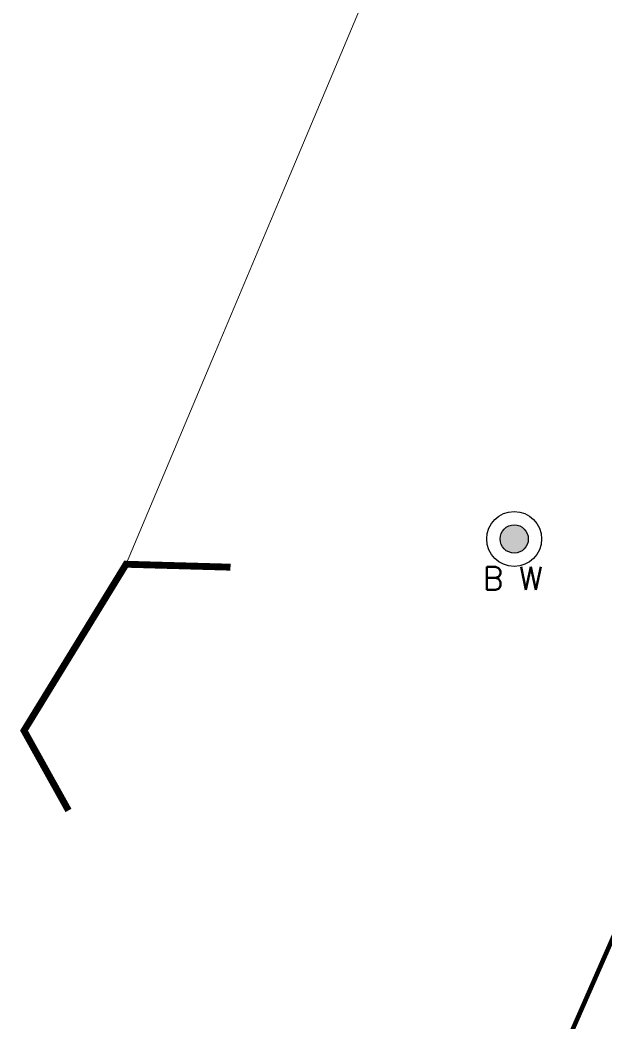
# Model space of a CAD drawing. Header units: inches. Extents: x 350994 to 353538, y 1581369 to 1583842.
# Drawn here: x 351302.81 to 351315.59, y 1583018.79 to 1583040.67 of the extents above; entities that cross this region are included whole.
import ezdxf

# ---------------------------------------------------------------- set-up
doc = ezdxf.new("R2010")
doc.units = ezdxf.units.IN
doc.header["$MEASUREMENT"] = 0
for name, pattern in [('1', [0]), ('ACAD_ISO02W100', [15, 12, -3]), ('DASHDOTX2', [2, 1, -0.5, 0, -0.5])]:
    doc.linetypes.add(name, pattern=pattern)
for name, color, linetype in [('CULVERT', 255, '1'), ("ROAD'S", 1, '1'), ('WELL BWELL', 1, 'Continuous')]:
    doc.layers.add(name, color=color, linetype=linetype)
doc.styles.add('ROMANS', font='ROMANS.shx')

msp = doc.modelspace()

# ---------------------------------------------------------------- hatches: boundary and pattern name
at = {"layer": 'WELL BWELL', "lineweight": 5}
h = msp.add_hatch(color=256, dxfattribs=at)
edge = h.paths.add_edge_path()
edge.add_arc((351313.603, 1583029.339), 0.308, 0, 360)

# ---------------------------------------------------------------- linework, layer by layer
at = {"layer": 'CULVERT', "color": 250, "linetype": 'DASHDOTX2', "lineweight": 5, "ltscale": 2, "const_width": 0.02}
msp.add_lwpolyline([(351328.989, 1583085.468), (351305.127, 1583028.787), (351302.899, 1583025.153)], dxfattribs=at)
at = {"layer": 'CULVERT', "color": 250, "lineweight": 5, "const_width": 0.15, "elevation": 110.341}
msp.add_lwpolyline([(351303.87, 1583023.409), (351302.899, 1583025.153), (351305.127, 1583028.787), (351307.408, 1583028.723)], dxfattribs=at)
at = {"layer": "ROAD'S", "linetype": 'ACAD_ISO02W100', "lineweight": 5, "ltscale": 0.2, "const_width": 0.1}
msp.add_lwpolyline([(351304.122, 1582994.133), (351304.122, 1582994.133), (351324.327, 1583040.136), (351332.446, 1583058.705), (351341.759, 1583081.464), (351345.202, 1583084.667), (351356.315, 1583085.387), (351418.308, 1583068.044), (351497.75, 1583043.085), (351504.331, 1583041.51), (351512.221, 1583039.554)], dxfattribs=at)
at = {"layer": 'WELL BWELL', "lineweight": 5}
for radius in [0.6, 0.308]:
    msp.add_circle((351313.603, 1583029.339, 109.47), radius, dxfattribs=at)

# ---------------------------------------------------------------- texts
at = {"layer": 'WELL BWELL', "lineweight": 9, "style": 'ROMANS'}
msp.add_text('B W', height=0.5, dxfattribs=at).set_placement((351312.917, 1583028.227, 109.47))

doc.saveas('drawing.dxf')
